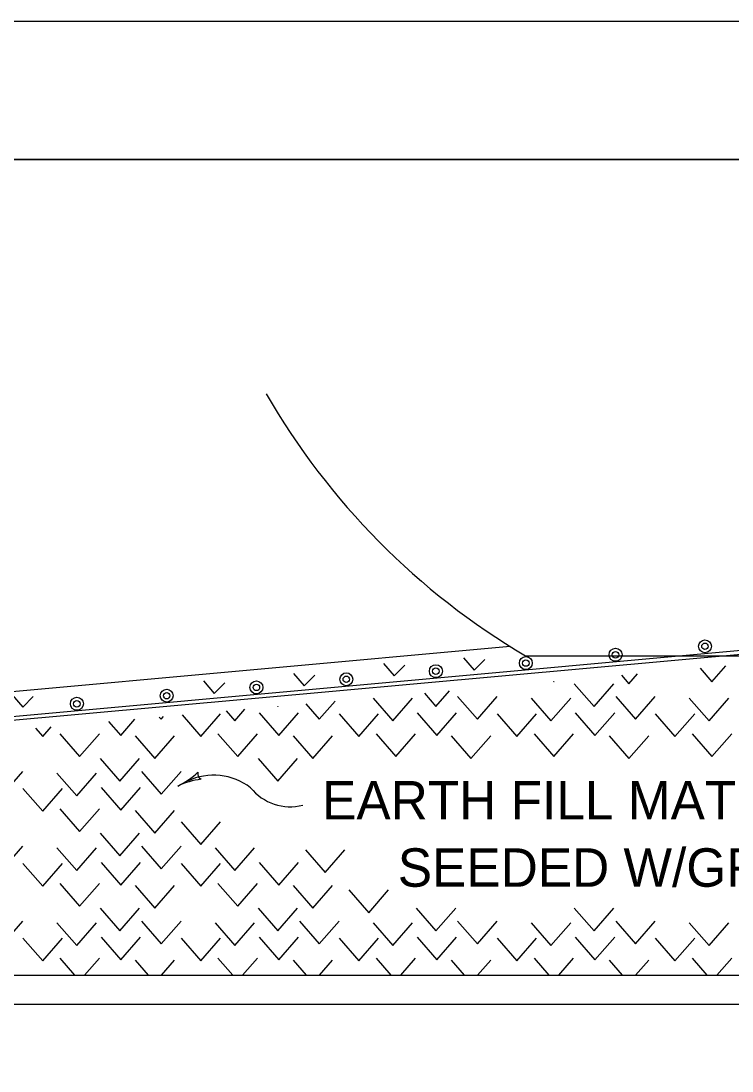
# Model space of a CAD drawing. Extents: x 1000 to 1185, y 999 to 1356.
# Drawn here: x 1022.94 to 1026.64, y 1016.76 to 1022.22 of the extents above; entities that cross this region are included whole.
import ezdxf

# ---------------------------------------------------------------- set-up
doc = ezdxf.new("R2010")
doc.units = 0
for name, color, linetype in [('Level 1', 7, 'Continuous'), ('Level 10', 7, 'Continuous'), ('Level 11', 7, 'Continuous'), ('Level 14', 7, 'Continuous'), ('Level 5', 7, 'Continuous')]:
    doc.layers.add(name, color=color, linetype=linetype)

msp = doc.modelspace()

# ---------------------------------------------------------------- linework, layer by layer
at = {"layer": 'Level 1'}
for p, q in [((1029.2708, 1019.1799), (1019.6146, 1018.3021)), ((1029.2614, 1019.1588), (1019.6146, 1018.2818)), ((1025.4863, 1018.9662), (1019.6146, 1018.4324)), ((1025.5667, 1018.9174), (1033.2495, 1018.9174)), ((1019.6146, 1017.2552), (1035.0994, 1017.2552)), ((1019.6146, 1017.1052), (1035.0994, 1017.1052))]:
    msp.add_line(p, q, dxfattribs=at)
for points in [[(1024.8282, 1018.878), (1024.8832, 1018.8138), (1024.9383, 1018.8688)], [(1025.2443, 1018.9069), (1025.2993, 1018.8427), (1025.3544, 1018.8978)], [(1024.3605, 1018.8253), (1024.4155, 1018.761), (1024.4706, 1018.8161)], [(1023.8926, 1018.7863), (1023.9476, 1018.722), (1024.0027, 1018.7771)], [(1022.8963, 1018.7142), (1022.9513, 1018.6499), (1023.0063, 1018.705)]]:
    msp.add_lwpolyline(points, dxfattribs=at)
for centre, radius in [((1026.5004, 1018.9667), 0.0337), ((1026.5004, 1018.9667), 0.0169), ((1026.0352, 1018.9226), 0.0337), ((1026.0352, 1018.9226), 0.0169), ((1025.1007, 1018.8375), 0.0337), ((1025.5684, 1018.8795), 0.0337), ((1025.5684, 1018.8795), 0.0169), ((1024.6347, 1018.7951), 0.0337), ((1024.6347, 1018.7951), 0.0169), ((1025.1007, 1018.8375), 0.0169), ((1024.167, 1018.7531), 0.0337), ((1024.167, 1018.7531), 0.0169), ((1023.2332, 1018.6676), 0.0337), ((1023.7002, 1018.7098), 0.0337), ((1023.7002, 1018.7098), 0.0169), ((1023.2332, 1018.6676), 0.0169)]:
    msp.add_circle(centre, radius, dxfattribs=at)
for centre, radius, start, end in [((1027.4781, 1022.1564), 3.7609, 209.9201, 239.4536), ((1023.5914, 1018.5934), 0.3909, 295.2886, 313.9574), ((1023.9254, 1017.8865), 0.3909, 96.6358, 115.2825), ((1023.9444, 1017.9797), 0.3165, 52.572, 115.2886), ((1023.8929, 1018.3034), 0.0313, 164.0632, 246.1799), ((1023.5914, 1018.5934), 0.3909, 295.2764, 295.2886), ((1024.3435, 1018.3979), 0.2657, 218.9018, 284.1756)]:
    msp.add_arc(centre, radius, start, end, dxfattribs=at)
at = {"layer": 'Level 10'}
msp.add_line((1035.5, 1021.5), (1007, 1021.5), dxfattribs=at)
at = {"layer": 'Level 11'}
msp.add_lwpolyline([(1007, 1021.5), (1035.5, 1021.5), (1035.5, 1000.5), (1007, 1000.5)], close=True, dxfattribs=at)
at = {"layer": 'Level 14'}
msp.add_line((1000, 1022.22), (1036.36, 1022.22), dxfattribs=at)
at = {"layer": 'Level 5'}
for p, q in [((1026.5364, 1018.7823), (1026.6088, 1018.8653)), ((1026.0667, 1018.8163), (1026.1051, 1018.7723)), ((1026.1051, 1018.7723), (1026.1501, 1018.8238)), ((1026.4747, 1018.8532), (1026.5364, 1018.7823)), ((1025.7125, 1018.7843), (1025.7142, 1018.7823)), ((1025.7142, 1018.7823), (1025.7162, 1018.7846)), ((1025.8203, 1018.7723), (1025.9231, 1018.6543)), ((1025.9231, 1018.6543), (1026.0259, 1018.7723)), ((1025.0406, 1018.7235), (1025.1008, 1018.6543)), ((1025.1008, 1018.6543), (1025.1715, 1018.7353)), ((1025.2138, 1018.7048), (1025.3165, 1018.5869)), ((1025.3165, 1018.5869), (1025.4193, 1018.7048)), ((1026.036, 1018.7048), (1026.1388, 1018.5869)), ((1026.1388, 1018.5869), (1026.2416, 1018.7048)), ((1024.2783, 1018.6546), (1024.2786, 1018.6543)), ((1024.2786, 1018.6543), (1024.2788, 1018.6547)), ((1024.4238, 1018.6678), (1024.4943, 1018.5869)), ((1024.4943, 1018.5869), (1024.5768, 1018.6816)), ((1024.7739, 1018.6964), (1024.8768, 1018.5785)), ((1024.8768, 1018.5785), (1024.9795, 1018.6964)), ((1025.5963, 1018.6964), (1025.699, 1018.5785)), ((1025.699, 1018.5785), (1025.8018, 1018.6964)), ((1026.4185, 1018.6964), (1026.5213, 1018.5785)), ((1026.5213, 1018.5785), (1026.6241, 1018.6964)), ((1023.6616, 1018.5988), (1023.672, 1018.5869)), ((1023.672, 1018.5869), (1023.6842, 1018.6008)), ((1023.78, 1018.6095), (1023.8776, 1018.4976)), ((1023.8776, 1018.4976), (1023.9803, 1018.6155)), ((1024.0093, 1018.6303), (1024.0545, 1018.5785)), ((1024.0545, 1018.5785), (1024.1073, 1018.6391)), ((1024.1808, 1018.6206), (1024.2837, 1018.5027)), ((1024.2837, 1018.5027), (1024.3864, 1018.6206)), ((1024.597, 1018.6155), (1024.6998, 1018.4976)), ((1024.6998, 1018.4976), (1024.8026, 1018.6155)), ((1025.0031, 1018.6206), (1025.1059, 1018.5027)), ((1025.1059, 1018.5027), (1025.2087, 1018.6206)), ((1025.4193, 1018.6155), (1025.5221, 1018.4976)), ((1025.5221, 1018.4976), (1025.6248, 1018.6155)), ((1025.8254, 1018.6206), (1025.9282, 1018.5027)), ((1025.9282, 1018.5027), (1026.0309, 1018.6206)), ((1026.2416, 1018.6155), (1026.3443, 1018.4976)), ((1026.3443, 1018.4976), (1026.4472, 1018.6155)), ((1023.0178, 1018.5406), (1023.0553, 1018.4976)), ((1023.0553, 1018.4976), (1023.0992, 1018.5479)), ((1023.3983, 1018.575), (1023.4613, 1018.5027)), ((1023.4613, 1018.5027), (1023.5353, 1018.5874)), ((1023.1446, 1018.5111), (1023.2473, 1018.3931)), ((1023.2473, 1018.3931), (1023.3502, 1018.5111)), ((1023.5355, 1018.5009), (1023.6383, 1018.383)), ((1023.6383, 1018.383), (1023.7411, 1018.5009)), ((1023.9668, 1018.5111), (1024.0697, 1018.3931)), ((1024.0697, 1018.3931), (1024.1724, 1018.5111)), ((1024.3578, 1018.5009), (1024.4606, 1018.383)), ((1024.4606, 1018.383), (1024.5633, 1018.5009)), ((1024.7891, 1018.5111), (1024.8919, 1018.3931)), ((1024.8919, 1018.3931), (1024.9947, 1018.5111)), ((1025.18, 1018.5009), (1025.2828, 1018.383)), ((1025.2828, 1018.383), (1025.3856, 1018.5009)), ((1025.6114, 1018.5111), (1025.7142, 1018.3931)), ((1025.7142, 1018.3931), (1025.8169, 1018.5111)), ((1026.0023, 1018.5009), (1026.1051, 1018.383)), ((1026.1051, 1018.383), (1026.2078, 1018.5009)), ((1026.4337, 1018.5111), (1026.5364, 1018.3931)), ((1026.5364, 1018.3931), (1026.6393, 1018.5111)), ((1023.3535, 1018.383), (1023.4563, 1018.2651)), ((1023.4563, 1018.2651), (1023.5591, 1018.383)), ((1024.1758, 1018.383), (1024.2786, 1018.2651)), ((1024.2786, 1018.2651), (1024.3813, 1018.383)), ((1022.8498, 1018.1977), (1022.9525, 1018.3156)), ((1023.1294, 1018.3072), (1023.2322, 1018.1893)), ((1023.2322, 1018.1893), (1023.335, 1018.3072)), ((1023.5692, 1018.3156), (1023.672, 1018.1977)), ((1023.672, 1018.1977), (1023.7748, 1018.3156)), ((1022.9525, 1018.2263), (1023.0553, 1018.1083)), ((1023.0553, 1018.1083), (1023.1581, 1018.2263)), ((1023.3586, 1018.2313), (1023.4613, 1018.1134)), ((1023.4613, 1018.1134), (1023.5642, 1018.2313)), ((1023.1446, 1018.1218), (1023.2473, 1018.0039)), ((1023.2473, 1018.0039), (1023.3502, 1018.1218)), ((1023.5355, 1018.1118), (1023.6383, 1017.9938)), ((1023.6383, 1017.9938), (1023.7411, 1018.1118)), ((1023.7748, 1018.0532), (1023.8776, 1017.9353)), ((1023.8776, 1017.9353), (1023.9803, 1018.0532)), ((1023.3535, 1017.9938), (1023.4563, 1017.8758)), ((1023.4563, 1017.8758), (1023.5591, 1017.9938)), ((1022.8498, 1017.8085), (1022.9525, 1017.9264)), ((1023.1294, 1017.918), (1023.2322, 1017.8)), ((1023.2322, 1017.8), (1023.335, 1017.918)), ((1023.5692, 1017.9264), (1023.672, 1017.8085)), ((1023.672, 1017.8085), (1023.7748, 1017.9264)), ((1023.9517, 1017.918), (1024.0545, 1017.8)), ((1024.0545, 1017.8), (1024.1573, 1017.918)), ((1024.4215, 1017.9073), (1024.5243, 1017.7894)), ((1024.5243, 1017.7894), (1024.6271, 1017.9073)), ((1022.9525, 1017.8371), (1023.0553, 1017.7192)), ((1023.0553, 1017.7192), (1023.1581, 1017.8371)), ((1023.3586, 1017.8422), (1023.4613, 1017.7243)), ((1023.4613, 1017.7243), (1023.5642, 1017.8422)), ((1023.7748, 1017.8371), (1023.8776, 1017.7192)), ((1023.8776, 1017.7192), (1023.9803, 1017.8371)), ((1024.1808, 1017.8422), (1024.2837, 1017.7243)), ((1024.2837, 1017.7243), (1024.3864, 1017.8422)), ((1023.1446, 1017.7326), (1023.2473, 1017.6147)), ((1023.2473, 1017.6147), (1023.3502, 1017.7326)), ((1023.5355, 1017.7225), (1023.6383, 1017.6046)), ((1023.6383, 1017.6046), (1023.7411, 1017.7225)), ((1023.9668, 1017.7326), (1024.0697, 1017.6147)), ((1024.0697, 1017.6147), (1024.1724, 1017.7326)), ((1024.3578, 1017.7225), (1024.4606, 1017.6046)), ((1024.4606, 1017.6046), (1024.5633, 1017.7225)), ((1024.6484, 1017.6989), (1024.7512, 1017.5809)), ((1024.7512, 1017.5809), (1024.854, 1017.6989)), ((1023.3535, 1017.6046), (1023.4563, 1017.4867)), ((1023.4563, 1017.4867), (1023.5591, 1017.6046)), ((1024.1758, 1017.6046), (1024.2786, 1017.4867)), ((1024.2786, 1017.4867), (1024.3813, 1017.6046)), ((1024.9981, 1017.6046), (1025.1008, 1017.4867)), ((1025.1008, 1017.4867), (1025.2037, 1017.6046)), ((1025.8203, 1017.6046), (1025.9231, 1017.4867)), ((1025.9231, 1017.4867), (1026.0259, 1017.6046)), ((1022.8498, 1017.4193), (1022.9525, 1017.5372)), ((1023.1294, 1017.5288), (1023.2322, 1017.4108)), ((1023.2322, 1017.4108), (1023.335, 1017.5288)), ((1023.5692, 1017.5372), (1023.672, 1017.4193)), ((1023.672, 1017.4193), (1023.7748, 1017.5372)), ((1023.9517, 1017.5288), (1024.0545, 1017.4108)), ((1024.0545, 1017.4108), (1024.1573, 1017.5288)), ((1024.3915, 1017.5372), (1024.4943, 1017.4193)), ((1024.4943, 1017.4193), (1024.597, 1017.5372)), ((1024.7739, 1017.5288), (1024.8768, 1017.4108)), ((1024.8768, 1017.4108), (1024.9795, 1017.5288)), ((1025.2138, 1017.5372), (1025.3165, 1017.4193)), ((1025.3165, 1017.4193), (1025.4193, 1017.5372)), ((1025.5963, 1017.5288), (1025.699, 1017.4108)), ((1025.699, 1017.4108), (1025.8018, 1017.5288)), ((1026.036, 1017.5372), (1026.1388, 1017.4193)), ((1026.1388, 1017.4193), (1026.2416, 1017.5372)), ((1026.4185, 1017.5288), (1026.5213, 1017.4108)), ((1026.5213, 1017.4108), (1026.6241, 1017.5288)), ((1022.9525, 1017.4478), (1023.0553, 1017.3299)), ((1023.0553, 1017.3299), (1023.1581, 1017.4478)), ((1023.3586, 1017.4529), (1023.4613, 1017.335)), ((1023.4613, 1017.335), (1023.5642, 1017.4529)), ((1023.7748, 1017.4478), (1023.8776, 1017.3299)), ((1023.8776, 1017.3299), (1023.9803, 1017.4478)), ((1024.1808, 1017.4529), (1024.2837, 1017.335)), ((1024.2837, 1017.335), (1024.3864, 1017.4529)), ((1024.597, 1017.4478), (1024.6998, 1017.3299)), ((1024.6998, 1017.3299), (1024.8026, 1017.4478)), ((1025.0031, 1017.4529), (1025.1059, 1017.335)), ((1025.1059, 1017.335), (1025.2087, 1017.4529)), ((1025.4193, 1017.4478), (1025.5221, 1017.3299)), ((1025.5221, 1017.3299), (1025.6248, 1017.4478)), ((1025.8254, 1017.4529), (1025.9282, 1017.335)), ((1025.9282, 1017.335), (1026.0309, 1017.4529)), ((1026.2416, 1017.4478), (1026.3443, 1017.3299)), ((1026.3443, 1017.3299), (1026.4472, 1017.4478)), ((1023.1446, 1017.3434), (1023.2215, 1017.2552)), ((1023.2732, 1017.2552), (1023.3502, 1017.3434)), ((1023.9668, 1017.3434), (1024.0438, 1017.2552)), ((1024.0955, 1017.2552), (1024.1724, 1017.3434)), ((1024.7891, 1017.3434), (1024.8661, 1017.2552)), ((1024.9178, 1017.2552), (1024.9947, 1017.3434)), ((1025.6114, 1017.3434), (1025.6883, 1017.2552)), ((1025.74, 1017.2552), (1025.8169, 1017.3434)), ((1026.4337, 1017.3434), (1026.5106, 1017.2552)), ((1026.5623, 1017.2552), (1026.6393, 1017.3434)), ((1023.5355, 1017.3333), (1023.6036, 1017.2552)), ((1023.673, 1017.2552), (1023.7411, 1017.3333)), ((1024.3578, 1017.3333), (1024.4258, 1017.2552)), ((1024.4953, 1017.2552), (1024.5633, 1017.3333)), ((1025.18, 1017.3333), (1025.2481, 1017.2552)), ((1025.3175, 1017.2552), (1025.3856, 1017.3333)), ((1026.0023, 1017.3333), (1026.0704, 1017.2552)), ((1026.1398, 1017.2552), (1026.2078, 1017.3333))]:
    msp.add_line(p, q, dxfattribs=at)

# ---------------------------------------------------------------- texts
at = {"layer": 'Level 1'}
for s, p in [('EARTH FILL MATERIAL', (1024.5087, 1018.0658)), ('SEEDED W/GRASS', (1024.9024, 1017.7158))]:
    msp.add_text(s, height=0.2, dxfattribs=at).set_placement(p)

doc.saveas('drawing.dxf')
